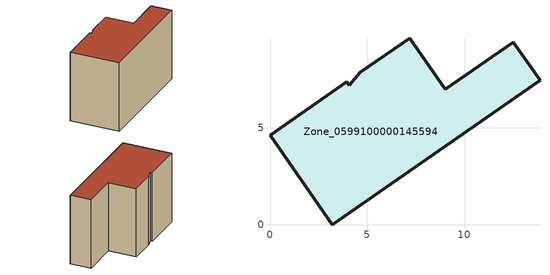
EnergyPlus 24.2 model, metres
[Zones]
Zone_0599100000145594
 floor ground (C_G): 4.07,7.18 4.65,7.86 7.18,9.62 9.02,6.97 12.52,9.4 13.89,7.44 3.21,0 0,4.62 3.94,7.36 z0
 wall outside (C_F): 13.89,7.44 12.52,9.4 9.02,6.97 7.18,9.62 4.65,7.86 4.07,7.18 3.94,7.36 0,4.62 3.21,0 13.89,7.44 z0:8.03
 roof outside (C_R): 7.18,9.62 4.65,7.86 4.07,7.18 3.94,7.36 0,4.62 3.21,0 13.89,7.44 12.52,9.4 9.02,6.97 z8.03
[BUILDING]
Pand.0599100000145594: North Axis=0; Terrain=City; Loads Convergence Tolerance Value=0.04; Temperature Convergence Tolerance Value=0.4; Solar Distribution=FullExterior; Maximum Number of Warmup Days=25; Minimum Number of Warmup Days=1
[Site:Location]
Rotterdam.The.Hague.AP_ZH_NLD Design_Conditions: Latitude=51.96; Longitude=4.45; Time Zone=1; Elevation=-4.5
[SITE:GROUNDTEMPERATURE:BUILDINGSURFACE]
18, 18, 18, 18, 18, 18, 18, 18, 18, 18, 18, 18
[MATERIAL] Thermal Absorptance=0.9; Solar Absorptance=0.7; Visible Absorptance=0.7
Name | Roughness | Thickness | Conductivity | Density | Specific Heat
G.TC.1975-1991 | MediumSmooth | 0.15 | 0.288461 | 540 | 1210
F.TC.1975-1991 | Rough | 0.3 | 0.230769 | 1920 | 840
R.TC.1975-1991 | MediumRough | 0.2 | 0.153846 | 1500 | 1000
[CONSTRUCTION]
C_G: G.TC.1975-1991
C_F: F.TC.1975-1991
C_R: R.TC.1975-1991
[ZONE]
Zone_0599100000145594: Type=1; Multiplier=1; Ceiling Height=Autocalculate; Volume=Autocalculate; Floor Area=autocalculate; Part of Total Floor Area=Yes
[ZONEINFILTRATION:DESIGNFLOWRATE]
Infil_Zone_0599100000145594: Zone or ZoneList or Space or SpaceList=Zone_0599100000145594; Schedule=AlwaysOn; Design Flow Rate Calculation Method=Flow/Area; Flow Rate per Floor Area=0.003; Constant Term Coefficient=1; Temperature Term Coefficient=0; Velocity Term Coefficient=0; Velocity Squared Term Coefficient=0
[HVACTEMPLATE:ZONE:IDEALLOADSAIRSYSTEM]
Zone_0599100000145594: Maximum Heating Supply Air Temperature=50; Minimum Cooling Supply Air Temperature=13; Maximum Heating Supply Air Humidity Ratio=0.0156; Minimum Cooling Supply Air Humidity Ratio=0.0077; Heating Limit=NoLimit; Cooling Limit=NoLimit; Dehumidification Control Type=ConstantSensibleHeatRatio; Cooling Sensible Heat Ratio=0.7; Dehumidification Setpoint=60; Humidification Control Type=None; Humidification Setpoint=30; Outdoor Air Method=None; Outdoor Air Flow Rate per Person=0.00944; Outdoor Air Flow Rate per Zone Floor Area=0; Outdoor Air Flow Rate per Zone=0; Demand Controlled Ventilation Type=None; Outdoor Air Economizer Type=NoEconomizer; Heat Recovery Type=None; Sensible Heat Recovery Effectiveness=0.7; Latent Heat Recovery Effectiveness=0.65
[ZONECONTROL:THERMOSTAT]
ThermostatControl_Zone_0599100000145594: Zone or ZoneList=Zone_0599100000145594; Control Type Schedule=DualSetpointControlType; Control 1=Thermostat_Zone_0599100000145594; Temperature Difference Between Cutout And Setpoint=0
[THERMOSTATSETPOINT:DUALSETPOINT]
Thermostat_Zone_0599100000145594: Heating Setpoint Temperature Schedule=HeatingSetpoint_Zone_0599100000145594; Cooling Setpoint Temperature Schedule=CoolingSetpoint_Zone_0599100000145594
[SCHEDULE:COMPACT]
HeatingSetpoint_Zone_0599100000145594: Through: 12/31, For: AllDays, Until: 24:00, 21
CoolingSetpoint_Zone_0599100000145594: Through: 12/31, For: AllDays, Until: 24:00, 24
DualSetpointControlType: Through: 12/31, For: AllDays, Until: 24:00, 4
AlwaysOn: Through: 12/31, For: AllDays, Until: 24:00, 1
